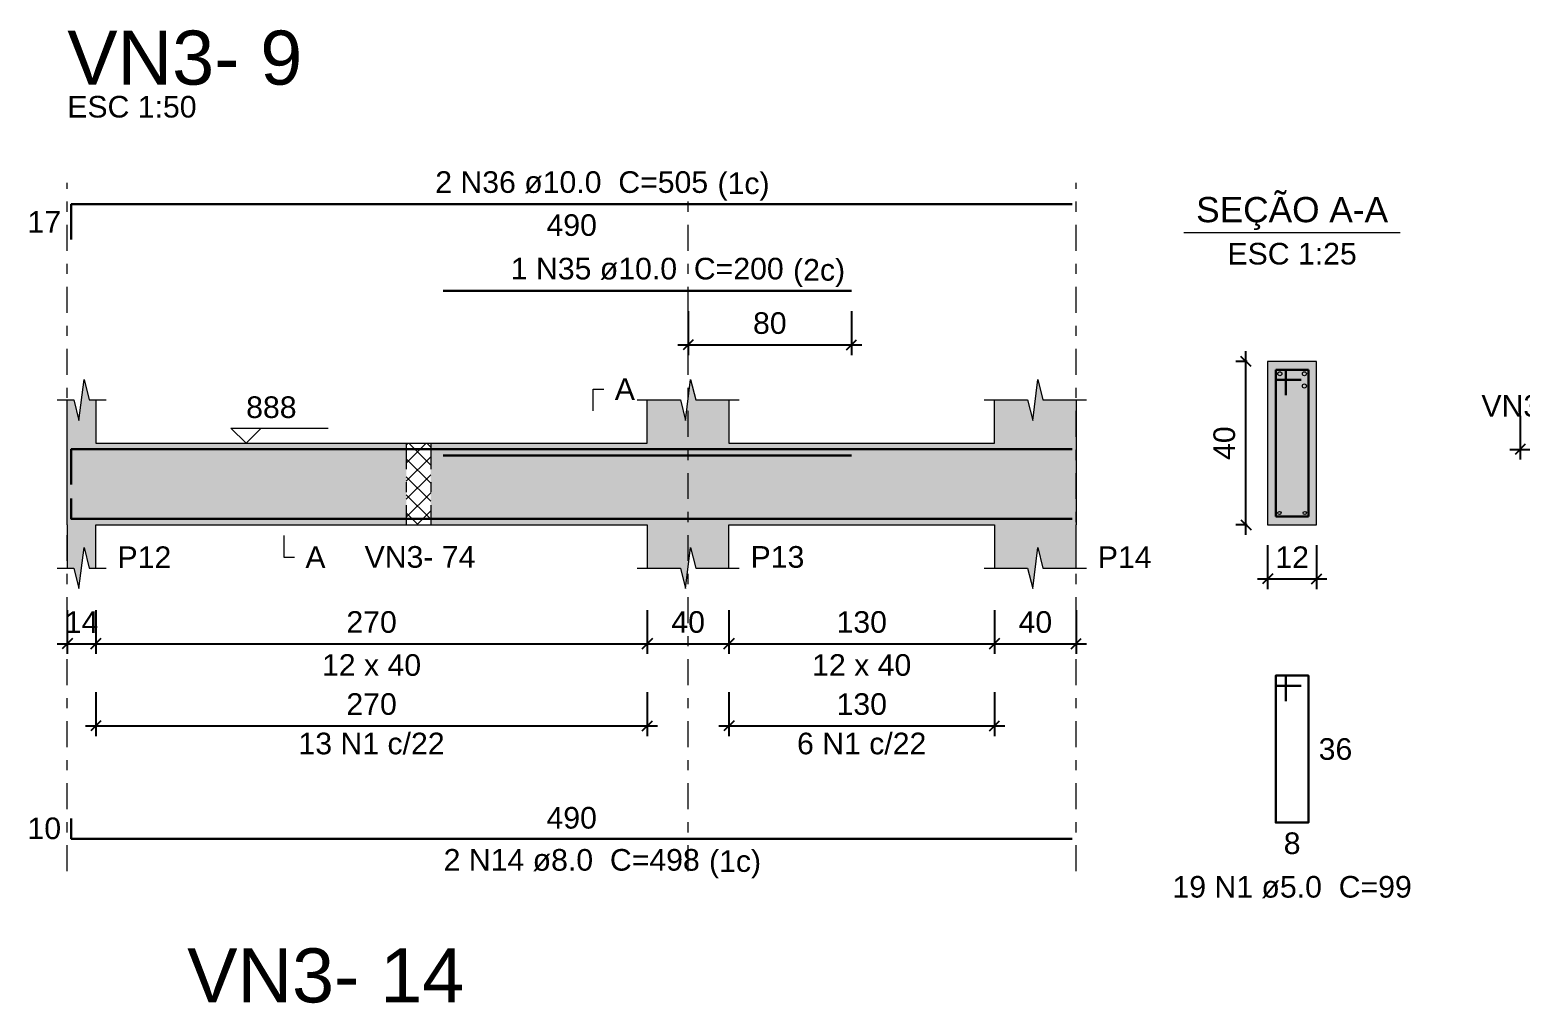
# Model space of a CAD drawing. Header units: millimetres. Extents: x -8 to 605, y -494 to 220.
# Drawn here: x 245.36 to 259.95, y -441.96 to -432.42 of the extents above; entities that cross this region are included whole.
import ezdxf

# ---------------------------------------------------------------- set-up
doc = ezdxf.new("R2010")
doc.units = ezdxf.units.MM
doc.header["$MEASUREMENT"] = 0
doc.linetypes.add('DASHDOT', pattern=[2.54, 1.27, -0.635, 0, -0.635])
doc.linetypes.add('NULL', pattern=[0])
for name, color, linetype, lineweight in [('Descrição da armadura', 7, 'Continuous', 0), ('DT-Barras na forma', 7, 'Continuous', 30), ('DT-Barras no corte', 5, 'Continuous', 5), ('DT-Barras rebatidas', 7, 'Continuous', 30), ('DT-Cotas', 7, 'Continuous', 5), ('DT-Forma', 5, 'Continuous', 5), ('DT-Hachura forma vigas', 252, 'Continuous', 5), ('DT-Hachura intersecção vigas', 9, 'Continuous', 5), ('DT-Hachura seção vigas', 252, 'Continuous', 5), ('DT-Pontilhado', 9, 'DASHDOT', 5), ('DT-Textos', 7, 'Continuous', 5), ('DT-Título', 5, 'Continuous', 20), ('Textos armaduras', 7, 'Continuous', 0)]:
    doc.layers.add(name, color=color, linetype=linetype, lineweight=lineweight)
doc.styles.add('Arial', font='arial.ttf')
doc.dimstyles.new('UM_25.000000', dxfattribs={"dimtxt": 0.18, "dimasz": 0.1, "dimexe": 0.1, "dimexo": 0.2, "dimgap": 0, "dimtad": 1, "dimtih": 1, "dimtoh": 1, "dimdec": 1, "dimlfac": 25, "dimzin": 0, "dimdsep": 46, "dimtxsty": 'Standard', "dimcen": 0.09, "dimdle": 0.1, "dimadec": 1, "dimazin": 2, "dimtfac": 1, "dimtdec": 4, "dimtofl": 0, "dimtmove": 0, "dimatfit": 3, "dimfxl": 1, "dimtolj": 1, "dimarcsym": 0})
doc.dimstyles.new('UM_50.000000', dxfattribs={"dimtxt": 0.18, "dimasz": 0.1, "dimexe": 0.1, "dimexo": 0.2, "dimgap": 0, "dimtad": 1, "dimtih": 1, "dimtoh": 1, "dimdec": 1, "dimlfac": 50, "dimzin": 0, "dimdsep": 46, "dimtxsty": 'Standard', "dimcen": 0.09, "dimdle": 0.1, "dimadec": 1, "dimazin": 2, "dimtfac": 1, "dimtdec": 4, "dimtofl": 0, "dimtmove": 0, "dimatfit": 3, "dimfxl": 1, "dimtolj": 1, "dimarcsym": 0})

# ---------------------------------------------------------------- blocks, each defined once
blk = doc.blocks.new('_Oblique')
at = {"color": 0, "linetype": 'ByBlock', "lineweight": -2}
blk.add_line((-0.5, -0.5), (0.5, 0.5), dxfattribs=at)
blk = doc.blocks.new('*D4712')
at = {"layer": 'Defpoints', "color": 0, "transparency": 16777216}
for p in [(245.724, -437.911), (246.004, -437.911), (246.004, -438.44)]:
    blk.add_point(p, dxfattribs=at)
at = {"layer": 'DT-Cotas', "color": 0, "lineweight": -2, "transparency": 16777216}
for p, q in [((245.724, -438.111), (245.724, -438.54)), ((246.004, -438.111), (246.004, -438.54)), ((245.624, -438.44), (246.104, -438.44))]:
    blk.add_line(p, q, dxfattribs=at)
at = {"layer": 'DT-Cotas', "color": 0, "lineweight": -2, "transparency": 16777216, "xscale": 0.1, "yscale": 0.1, "zscale": 0.1, "rotation": 180}
blk.add_blockref('_Oblique', (245.724, -438.44), dxfattribs=at)
at = {"layer": 'DT-Cotas', "color": 0, "lineweight": -2, "transparency": 16777216, "xscale": 0.1, "yscale": 0.1, "zscale": 0.1}
blk.add_blockref('_Oblique', (246.004, -438.44), dxfattribs=at)
at = {"layer": 'DT-Cotas', "color": 7, "transparency": 16777216, "insert": (245.864, -438.229), "char_height": 0.2118, "attachment_point": 5, "rotation": 0.0057, "style": 'Arial'}
blk.add_mtext('\\A1;14', dxfattribs=at)
blk = doc.blocks.new('*D4713')
at = {"layer": 'Defpoints', "color": 0, "transparency": 16777216}
for p in [(246.004, -437.911), (251.404, -437.911), (251.404, -438.44)]:
    blk.add_point(p, dxfattribs=at)
at = {"layer": 'DT-Cotas', "color": 0, "lineweight": -2, "transparency": 16777216}
for p, q in [((246.004, -438.111), (246.004, -438.54)), ((251.404, -438.111), (251.404, -438.54)), ((245.904, -438.44), (251.504, -438.44))]:
    blk.add_line(p, q, dxfattribs=at)
at = {"layer": 'DT-Cotas', "color": 0, "lineweight": -2, "transparency": 16777216, "xscale": 0.1, "yscale": 0.1, "zscale": 0.1, "rotation": 180}
blk.add_blockref('_Oblique', (246.004, -438.44), dxfattribs=at)
at = {"layer": 'DT-Cotas', "color": 0, "lineweight": -2, "transparency": 16777216, "xscale": 0.1, "yscale": 0.1, "zscale": 0.1}
blk.add_blockref('_Oblique', (251.404, -438.44), dxfattribs=at)
at = {"layer": 'DT-Cotas', "color": 7, "transparency": 16777216, "insert": (248.704, -438.229), "char_height": 0.2118, "attachment_point": 5, "rotation": 0.0057, "style": 'Arial'}
blk.add_mtext('\\A1;270', dxfattribs=at)
blk = doc.blocks.new('*D4714')
at = {"layer": 'Defpoints', "color": 0, "transparency": 16777216}
for p in [(251.404, -437.911), (252.204, -437.911), (252.204, -438.44)]:
    blk.add_point(p, dxfattribs=at)
at = {"layer": 'DT-Cotas', "color": 0, "lineweight": -2, "transparency": 16777216}
for p, q in [((251.404, -438.111), (251.404, -438.54)), ((252.204, -438.111), (252.204, -438.54)), ((251.304, -438.44), (252.304, -438.44))]:
    blk.add_line(p, q, dxfattribs=at)
at = {"layer": 'DT-Cotas', "color": 0, "lineweight": -2, "transparency": 16777216, "xscale": 0.1, "yscale": 0.1, "zscale": 0.1, "rotation": 180}
blk.add_blockref('_Oblique', (251.404, -438.44), dxfattribs=at)
at = {"layer": 'DT-Cotas', "color": 0, "lineweight": -2, "transparency": 16777216, "xscale": 0.1, "yscale": 0.1, "zscale": 0.1}
blk.add_blockref('_Oblique', (252.204, -438.44), dxfattribs=at)
at = {"layer": 'DT-Cotas', "color": 7, "transparency": 16777216, "insert": (251.804, -438.229), "char_height": 0.2118, "attachment_point": 5, "rotation": 0.0057, "style": 'Arial'}
blk.add_mtext('\\A1;40', dxfattribs=at)
blk = doc.blocks.new('*D4715')
at = {"layer": 'Defpoints', "color": 0, "transparency": 16777216}
for p in [(252.204, -437.911), (254.804, -437.911), (254.804, -438.44)]:
    blk.add_point(p, dxfattribs=at)
at = {"layer": 'DT-Cotas', "color": 0, "lineweight": -2, "transparency": 16777216}
for p, q in [((252.204, -438.111), (252.204, -438.54)), ((254.804, -438.111), (254.804, -438.54)), ((252.104, -438.44), (254.904, -438.44))]:
    blk.add_line(p, q, dxfattribs=at)
at = {"layer": 'DT-Cotas', "color": 0, "lineweight": -2, "transparency": 16777216, "xscale": 0.1, "yscale": 0.1, "zscale": 0.1, "rotation": 180}
blk.add_blockref('_Oblique', (252.204, -438.44), dxfattribs=at)
at = {"layer": 'DT-Cotas', "color": 0, "lineweight": -2, "transparency": 16777216, "xscale": 0.1, "yscale": 0.1, "zscale": 0.1}
blk.add_blockref('_Oblique', (254.804, -438.44), dxfattribs=at)
at = {"layer": 'DT-Cotas', "color": 7, "transparency": 16777216, "insert": (253.504, -438.229), "char_height": 0.2118, "attachment_point": 5, "rotation": 0.0057, "style": 'Arial'}
blk.add_mtext('\\A1;130', dxfattribs=at)
blk = doc.blocks.new('*D4716')
at = {"layer": 'Defpoints', "color": 0, "transparency": 16777216}
for p in [(254.804, -437.911), (255.604, -437.911), (255.604, -438.44)]:
    blk.add_point(p, dxfattribs=at)
at = {"layer": 'DT-Cotas', "color": 0, "lineweight": -2, "transparency": 16777216}
for p, q in [((254.804, -438.111), (254.804, -438.54)), ((255.604, -438.111), (255.604, -438.54)), ((254.704, -438.44), (255.704, -438.44))]:
    blk.add_line(p, q, dxfattribs=at)
at = {"layer": 'DT-Cotas', "color": 0, "lineweight": -2, "transparency": 16777216, "xscale": 0.1, "yscale": 0.1, "zscale": 0.1, "rotation": 180}
blk.add_blockref('_Oblique', (254.804, -438.44), dxfattribs=at)
at = {"layer": 'DT-Cotas', "color": 0, "lineweight": -2, "transparency": 16777216, "xscale": 0.1, "yscale": 0.1, "zscale": 0.1}
blk.add_blockref('_Oblique', (255.604, -438.44), dxfattribs=at)
at = {"layer": 'DT-Cotas', "color": 7, "transparency": 16777216, "insert": (255.204, -438.229), "char_height": 0.2118, "attachment_point": 5, "rotation": 0.0057, "style": 'Arial'}
blk.add_mtext('\\A1;40', dxfattribs=at)
blk = doc.blocks.new('*D4717')
at = {"layer": 'Defpoints', "color": 0, "transparency": 16777216}
for p in [(251.804, -434.982), (253.404, -434.982), (253.404, -435.512)]:
    blk.add_point(p, dxfattribs=at)
at = {"layer": 'DT-Cotas', "color": 0, "lineweight": -2, "transparency": 16777216}
for p, q in [((251.804, -435.182), (251.804, -435.612)), ((253.404, -435.182), (253.404, -435.612)), ((251.704, -435.512), (253.504, -435.512))]:
    blk.add_line(p, q, dxfattribs=at)
at = {"layer": 'DT-Cotas', "color": 0, "lineweight": -2, "transparency": 16777216, "xscale": 0.1, "yscale": 0.1, "zscale": 0.1, "rotation": 180}
blk.add_blockref('_Oblique', (251.804, -435.512), dxfattribs=at)
at = {"layer": 'DT-Cotas', "color": 0, "lineweight": -2, "transparency": 16777216, "xscale": 0.1, "yscale": 0.1, "zscale": 0.1}
blk.add_blockref('_Oblique', (253.404, -435.512), dxfattribs=at)
at = {"layer": 'DT-Cotas', "color": 7, "transparency": 16777216, "insert": (252.604, -435.3), "char_height": 0.2118, "attachment_point": 5, "rotation": 0.0057, "style": 'Arial'}
blk.add_mtext('\\A1;80', dxfattribs=at)
blk = doc.blocks.new('*D4718')
at = {"layer": 'Defpoints', "color": 0, "transparency": 16777216}
for p in [(257.267, -435.675), (257.479, -435.675), (257.479, -437.275)]:
    blk.add_point(p, dxfattribs=at)
at = {"layer": 'DT-Cotas', "color": 0, "lineweight": -2, "transparency": 16777216}
for p, q in [((257.267, -437.375), (257.267, -435.575)), ((257.279, -435.675), (257.167, -435.675)), ((257.279, -437.275), (257.167, -437.275))]:
    blk.add_line(p, q, dxfattribs=at)
at = {"layer": 'DT-Cotas', "color": 0, "lineweight": -2, "transparency": 16777216, "xscale": 0.1, "yscale": 0.1, "zscale": 0.1}
for p, rotation in [((257.267, -435.675), 90), ((257.267, -437.275), 270)]:
    blk.add_blockref('_Oblique', p, dxfattribs=dict(at, rotation=rotation))
at = {"layer": 'DT-Cotas', "color": 7, "transparency": 16777216, "insert": (257.055, -436.475), "char_height": 0.2118, "attachment_point": 5, "rotation": 90, "style": 'Arial'}
blk.add_mtext('\\A1;40', dxfattribs=at)
blk = doc.blocks.new('*D4719')
at = {"layer": 'Defpoints', "color": 0, "transparency": 16777216}
for p in [(257.479, -437.275), (257.959, -437.275), (257.959, -437.805)]:
    blk.add_point(p, dxfattribs=at)
at = {"layer": 'DT-Cotas', "color": 0, "lineweight": -2, "transparency": 16777216}
for p, q in [((257.479, -437.475), (257.479, -437.905)), ((257.959, -437.475), (257.959, -437.905)), ((257.379, -437.805), (258.059, -437.805))]:
    blk.add_line(p, q, dxfattribs=at)
at = {"layer": 'DT-Cotas', "color": 0, "lineweight": -2, "transparency": 16777216, "xscale": 0.1, "yscale": 0.1, "zscale": 0.1, "rotation": 180}
blk.add_blockref('_Oblique', (257.479, -437.805), dxfattribs=at)
at = {"layer": 'DT-Cotas', "color": 0, "lineweight": -2, "transparency": 16777216, "xscale": 0.1, "yscale": 0.1, "zscale": 0.1}
blk.add_blockref('_Oblique', (257.959, -437.805), dxfattribs=at)
at = {"layer": 'DT-Cotas', "color": 7, "transparency": 16777216, "insert": (257.719, -437.593), "char_height": 0.2118, "attachment_point": 5, "rotation": 0.0057, "style": 'Arial'}
blk.add_mtext('\\A1;12', dxfattribs=at)
blk = doc.blocks.new('*D4720')
at = {"layer": 'Defpoints', "color": 0, "transparency": 16777216}
for p in [(246.004, -438.716), (251.404, -438.716), (251.404, -439.245)]:
    blk.add_point(p, dxfattribs=at)
at = {"layer": 'DT-Cotas', "color": 0, "lineweight": -2, "transparency": 16777216}
for p, q in [((246.004, -438.916), (246.004, -439.345)), ((251.404, -438.916), (251.404, -439.345)), ((245.904, -439.245), (251.504, -439.245))]:
    blk.add_line(p, q, dxfattribs=at)
at = {"layer": 'DT-Cotas', "color": 0, "lineweight": -2, "transparency": 16777216, "xscale": 0.1, "yscale": 0.1, "zscale": 0.1, "rotation": 180}
blk.add_blockref('_Oblique', (246.004, -439.245), dxfattribs=at)
at = {"layer": 'DT-Cotas', "color": 0, "lineweight": -2, "transparency": 16777216, "xscale": 0.1, "yscale": 0.1, "zscale": 0.1}
blk.add_blockref('_Oblique', (251.404, -439.245), dxfattribs=at)
at = {"layer": 'DT-Cotas', "color": 7, "transparency": 16777216, "insert": (248.704, -439.033), "char_height": 0.2118, "attachment_point": 5, "rotation": 0.0057, "style": 'Arial'}
blk.add_mtext('\\A1;270', dxfattribs=at)
blk = doc.blocks.new('*D4721')
at = {"layer": 'Defpoints', "color": 0, "transparency": 16777216}
for p in [(252.204, -438.716), (254.804, -438.716), (254.804, -439.245)]:
    blk.add_point(p, dxfattribs=at)
at = {"layer": 'DT-Cotas', "color": 0, "lineweight": -2, "transparency": 16777216}
for p, q in [((252.204, -438.916), (252.204, -439.345)), ((254.804, -438.916), (254.804, -439.345)), ((252.104, -439.245), (254.904, -439.245))]:
    blk.add_line(p, q, dxfattribs=at)
at = {"layer": 'DT-Cotas', "color": 0, "lineweight": -2, "transparency": 16777216, "xscale": 0.1, "yscale": 0.1, "zscale": 0.1, "rotation": 180}
blk.add_blockref('_Oblique', (252.204, -439.245), dxfattribs=at)
at = {"layer": 'DT-Cotas', "color": 0, "lineweight": -2, "transparency": 16777216, "xscale": 0.1, "yscale": 0.1, "zscale": 0.1}
blk.add_blockref('_Oblique', (254.804, -439.245), dxfattribs=at)
at = {"layer": 'DT-Cotas', "color": 7, "transparency": 16777216, "insert": (253.504, -439.033), "char_height": 0.2118, "attachment_point": 5, "rotation": 0.0057, "style": 'Arial'}
blk.add_mtext('\\A1;130', dxfattribs=at)
blk = doc.blocks.new('*D4722')
at = {"layer": 'Defpoints', "color": 0, "transparency": 16777216}
for p in [(259.952, -436.007), (263.492, -436.007), (263.492, -436.536)]:
    blk.add_point(p, dxfattribs=at)
at = {"layer": 'DT-Cotas', "color": 0, "lineweight": -2, "transparency": 16777216}
for p, q in [((259.952, -436.207), (259.952, -436.636)), ((263.492, -436.207), (263.492, -436.636)), ((259.852, -436.536), (263.592, -436.536))]:
    blk.add_line(p, q, dxfattribs=at)
at = {"layer": 'DT-Cotas', "color": 0, "lineweight": -2, "transparency": 16777216, "xscale": 0.1, "yscale": 0.1, "zscale": 0.1, "rotation": 180}
blk.add_blockref('_Oblique', (259.952, -436.536), dxfattribs=at)
at = {"layer": 'DT-Cotas', "color": 0, "lineweight": -2, "transparency": 16777216, "xscale": 0.1, "yscale": 0.1, "zscale": 0.1}
blk.add_blockref('_Oblique', (263.492, -436.536), dxfattribs=at)
at = {"layer": 'DT-Cotas', "color": 7, "transparency": 16777216, "insert": (261.722, -436.324), "char_height": 0.2118, "attachment_point": 5, "rotation": 0.0057, "style": 'Arial'}
blk.add_mtext('\\A1;177', dxfattribs=at)

msp = doc.modelspace()

# ---------------------------------------------------------------- hatches: boundary and pattern name
at = {"layer": 'DT-Hachura forma vigas', "linetype": 'Continuous'}
for points in [[(246.0035, -437.2754), (249.0435, -437.2754), (249.0435, -436.4754), (246.0035, -436.4754), (246.0035, -436.0518), (245.9385, -436.0518), (245.8885, -435.8518), (245.8385, -436.2518), (245.7885, -436.0518), (245.7235, -436.0518), (245.7235, -436.4754), (245.7235, -437.2754), (245.7235, -437.699), (245.7885, -437.699), (245.8385, -437.899), (245.8885, -437.499), (245.9385, -437.699), (246.0035, -437.699), (246.0035, -437.2754)], [(255.6035, -437.699), (255.6035, -437.2754), (255.6035, -436.4754), (255.6035, -436.0518), (255.2785, -436.0518), (255.2285, -435.8518), (255.1785, -436.2518), (255.1285, -436.0518), (254.8035, -436.0518), (254.8035, -436.4754), (252.2035, -436.4754), (252.2035, -436.0518), (251.8785, -436.0518), (251.8285, -435.8518), (251.7785, -436.2518), (251.7285, -436.0518), (251.4035, -436.0518), (251.4035, -436.4754), (249.2835, -436.4754), (249.2835, -437.2754), (251.4035, -437.2754), (251.4035, -437.699), (251.7285, -437.699), (251.7785, -437.899), (251.8285, -437.499), (251.8785, -437.699), (252.2035, -437.699), (252.2035, -437.2754), (254.8035, -437.2754), (254.8035, -437.699), (255.1285, -437.699), (255.1785, -437.899), (255.2285, -437.499), (255.2785, -437.699), (255.6035, -437.699)]]:
    msp.add_hatch(color=252, dxfattribs=at).paths.add_polyline_path(points)
at = {"layer": 'DT-Hachura intersecção vigas', "linetype": 'Continuous'}
h = msp.add_hatch(dxfattribs=at)
h.set_pattern_fill('ANSI37', color=9, style=0)
h.set_pattern_definition([(45, (210.17421, -485.6166), (-0.08838835, 0.08838835), []), (135, (210.17421, -485.6166), (-0.08838835, -0.08838835), [])])
h.paths.add_polyline_path([(249.0435, -437.2754), (249.2835, -437.2754), (249.2835, -436.4754), (249.0435, -436.4754), (249.0435, -437.2754)])
at = {"layer": 'DT-Hachura seção vigas', "linetype": 'Continuous'}
msp.add_hatch(color=252, dxfattribs=at).paths.add_polyline_path([(257.4787, -437.2754), (257.4787, -437.2754), (257.9587, -437.2754), (257.9587, -435.6754), (257.4787, -435.6754), (257.4787, -437.2754)])

# ---------------------------------------------------------------- linework, layer by layer
at = {"layer": 'DT-Barras na forma'}
for p, q in [((257.6587, -435.7554), (257.5587, -435.7554)), ((257.5587, -435.7554), (257.5587, -437.1954)), ((257.8787, -435.7554), (257.5587, -435.7554)), ((257.5587, -435.7554), (257.5587, -435.8554)), ((257.6587, -436.0054), (257.6587, -435.7554)), ((257.8787, -437.1954), (257.8787, -435.7554)), ((257.5587, -435.8554), (257.8087, -435.8554)), ((257.5587, -437.1954), (257.8787, -437.1954))]:
    msp.add_line(p, q, dxfattribs=at)
for points in [[(245.7635, -436.8807), (245.7635, -436.5354), (255.5636, -436.5354)], [(249.4035, -436.5954), (253.4035, -436.5954)], [(245.7635, -437.0174), (245.7635, -437.2174), (255.5636, -437.2174)]]:
    msp.add_lwpolyline(points, dxfattribs=at)
at = {"layer": 'DT-Barras no corte'}
for centre, radius in [((257.5987, -435.7954), 0.02), ((257.8387, -435.7954), 0.02), ((257.8387, -435.9154), 0.02), ((257.5947, -437.1594), 0.016), ((257.8427, -437.1594), 0.016)]:
    msp.add_circle(centre, radius, dxfattribs=at)
at = {"layer": 'DT-Barras rebatidas'}
for points in [[(245.7635, -434.4803), (245.7635, -434.135), (255.5636, -434.135)], [(249.4035, -434.9822), (253.4035, -434.9822)], [(257.6587, -439.0021), (257.6587, -438.7521), (257.5587, -438.7521), (257.5587, -440.1921), (257.8787, -440.1921), (257.8787, -438.7521), (257.5587, -438.7521), (257.5587, -438.8521), (257.8087, -438.8521)], [(245.7635, -440.152), (245.7635, -440.352), (255.5636, -440.352)]]:
    msp.add_lwpolyline(points, dxfattribs=at)
at = {"layer": 'DT-Forma'}
for p, q in [((257.9587, -435.6754), (257.4787, -435.6754)), ((257.4787, -435.6754), (257.4787, -437.2754)), ((257.9587, -437.2754), (257.9587, -435.6754)), ((245.8385, -436.2518), (245.8885, -435.8518)), ((245.8885, -435.8518), (245.9385, -436.0518)), ((251.7785, -436.2518), (251.8285, -435.8518)), ((251.8285, -435.8518), (251.8785, -436.0518)), ((255.1785, -436.2518), (255.2285, -435.8518)), ((255.2285, -435.8518), (255.2785, -436.0518)), ((245.6235, -436.0518), (245.7885, -436.0518)), ((245.7235, -436.4754), (245.7235, -436.0518)), ((245.7885, -436.0518), (245.8385, -436.2518)), ((245.9385, -436.0518), (246.1035, -436.0518)), ((246.0035, -436.0518), (246.0035, -436.4754)), ((251.3035, -436.0518), (251.7285, -436.0518)), ((251.4035, -436.4754), (251.4035, -436.0518)), ((251.7285, -436.0518), (251.7785, -436.2518)), ((251.8785, -436.0518), (252.3035, -436.0518)), ((252.2035, -436.0518), (252.2035, -436.4754)), ((254.7035, -436.0518), (255.1285, -436.0518)), ((254.8035, -436.4754), (254.8035, -436.0518)), ((255.1285, -436.0518), (255.1785, -436.2518)), ((255.2785, -436.0518), (255.7035, -436.0518)), ((255.6035, -436.0518), (255.6035, -436.4754)), ((246.0035, -436.4754), (249.0435, -436.4754)), ((249.0435, -436.4754), (249.2835, -436.4754)), ((249.2835, -436.4754), (251.4035, -436.4754)), ((252.2036, -436.4754), (254.8035, -436.4754)), ((245.7235, -437.2754), (245.7235, -437.699)), ((246.0035, -437.699), (246.0035, -437.2754)), ((246.0035, -437.2754), (249.0435, -437.2754)), ((249.0435, -437.2754), (249.2835, -437.2754)), ((249.2835, -437.2754), (251.4035, -437.2754)), ((251.4035, -437.2754), (251.4035, -437.699)), ((252.2036, -437.699), (252.2036, -437.2754)), ((252.2036, -437.2754), (254.8035, -437.2754)), ((254.8035, -437.2754), (254.8035, -437.699)), ((255.6036, -437.699), (255.6036, -437.2754)), ((257.4787, -437.2754), (257.9587, -437.2754)), ((245.8385, -437.899), (245.8885, -437.499)), ((245.8885, -437.499), (245.9385, -437.699)), ((251.7785, -437.899), (251.8285, -437.499)), ((251.8285, -437.499), (251.8785, -437.699)), ((255.1785, -437.899), (255.2285, -437.499)), ((255.2285, -437.499), (255.2785, -437.699)), ((245.6235, -437.699), (245.7885, -437.699)), ((245.7885, -437.699), (245.8385, -437.899)), ((245.9385, -437.699), (246.1035, -437.699)), ((251.3035, -437.699), (251.7285, -437.699)), ((251.7285, -437.699), (251.7785, -437.899)), ((251.8785, -437.699), (252.3036, -437.699)), ((254.7035, -437.699), (255.1285, -437.699)), ((255.1285, -437.699), (255.1785, -437.899)), ((255.2785, -437.699), (255.7036, -437.699))]:
    msp.add_line(p, q, dxfattribs=at)
at = {"layer": 'DT-Forma', "linetype": 'Continuous'}
for p, q in [((245.7235, -437.2754), (245.7235, -436.4754)), ((255.6035, -436.4754), (255.6035, -437.2754))]:
    msp.add_line(p, q, dxfattribs=at)
at = {"layer": 'DT-Pontilhado', "ltscale": 0.2}
for p, q in [((245.7235, -440.6697), (245.7235, -433.9232)), ((251.8035, -440.6697), (251.8035, -433.9232)), ((255.6036, -440.6697), (255.6036, -433.9232)), ((249.0435, -436.4754), (249.0435, -437.2754)), ((249.2835, -436.4754), (249.2835, -437.2754))]:
    msp.add_line(p, q, dxfattribs=at)
at = {"layer": 'DT-Textos'}
msp.add_line((256.6597, -434.4105), (258.7777, -434.4105), dxfattribs=at)
for points in [[(250.874, -436.1577), (250.874, -435.9459), (250.9799, -435.9459)], [(247.6235, -436.3271), (247.4753, -436.4754), (247.327, -436.3271), (248.2801, -436.3271)], [(247.8436, -437.3813), (247.8436, -437.5931), (247.9495, -437.5931)]]:
    msp.add_lwpolyline(points, dxfattribs=at)

# ---------------------------------------------------------------- texts
at = {"layer": 'Descrição da armadura', "linetype": 'NULL', "char_height": 0.2118, "attachment_point": 8, "line_spacing_factor": 0.9, "style": 'Arial'}
for s, insert, width in [('2 N36 ø10.0  C=505', (250.6637, -434.0287), 5.344721), ('1 N35 ø10.0  C=200', (251.4037, -434.8767), 5.344721), ('13 N1 c/22', (248.7035, -439.5268), 2.86156), ('6 N1 c/22', (253.5035, -439.5268), 2.53256), ('2 N14 ø8.0  C=498', (250.6637, -440.6697), 5.015721), ('19 N1 ø5.0  C=99', (257.7187, -440.9337), 4.686721)]:
    msp.add_mtext(s, dxfattribs=dict(at, insert=insert, width=width))
at = {"layer": 'DT-Textos', "linetype": 'NULL', "line_spacing_factor": 0.798, "style": 'Arial'}
for s, insert, char_height, width, attachment_point in [('ESC 1:50', (245.7237, -433.2877), 0.2118, 2.532883, 7), ('(1c)', (252.0917, -434.0986), 0.2118, 1.018965, 7), ('SEÇÃO A-A', (257.7187, -434.3866), 0.2471, 3.760741, 8), ('ESC 1:25', (257.7187, -434.7277), 0.2118, 2.532883, 8), ('(2c)', (252.8317, -434.9466), 0.2118, 1.018965, 7), ('A', (251.0857, -436.0517), 0.2118, 0.394865, 7), ('888', (247.4757, -436.2317), 0.2118, 0.987001, 7), ('VN3- 53', (259.5725, -436.2187), 0.2118, 2.170627, 7), ('P12', (246.2157, -437.6987), 0.2118, 1.052866, 7), ('A', (248.0558, -437.6987), 0.2118, 0.394865, 7), ('VN3- 74', (248.6358, -437.6987), 0.2118, 2.170627, 7), ('P13', (252.4157, -437.6987), 0.2118, 1.052866, 7), ('P14', (255.8157, -437.6987), 0.2118, 1.052866, 7), ('12 x 40', (248.7037, -438.7577), 0.2118, 1.940747, 8), ('12 x 40', (253.5037, -438.7577), 0.2118, 1.940747, 8), ('(1c)', (252.0087, -440.7396), 0.2118, 1.018965, 7)]:
    msp.add_mtext(s, dxfattribs=dict(at, insert=insert, char_height=char_height, width=width, attachment_point=attachment_point))
at = {"layer": 'DT-Título', "linetype": 'NULL', "char_height": 0.5295, "attachment_point": 7, "line_spacing_factor": 0.798, "style": 'Arial'}
for s, insert, width in [('VN3- 9', (245.7237, -432.9699), 4.604067), ('VN3- 14', (246.8979, -441.9627), 5.426568)]:
    msp.add_mtext(s, dxfattribs=dict(at, insert=insert, width=width))
at = {"layer": 'Textos armaduras', "linetype": 'NULL', "char_height": 0.2118, "line_spacing_factor": 0.9, "style": 'Arial'}
for s, insert, width, attachment_point in [('17', (245.6635, -434.4136), 1.058001, 9), ('490', (250.6635, -434.2323), 1.387001, 2), ('36', (257.9787, -439.3662), 1.058001, 1), ('490', (250.6635, -440.2548), 1.387001, 8), ('10', (245.6635, -440.3579), 1.058001, 9), ('8', (257.7187, -440.2894), 0.729, 2)]:
    msp.add_mtext(s, dxfattribs=dict(at, insert=insert, width=width, attachment_point=attachment_point))

# ---------------------------------------------------------------- dimensions: what is measured, and where the dimension line sits
at = {"layer": 'DT-Cotas'}
for base, p1, p2, dimstyle, override, picture, middle in [((253.4035, -435.5117), (251.8035, -434.9822), (253.4035, -434.9822), 'UM_50.000000', {"dimtxt": 0.2118, "dimasz": 0.1, "dimexe": 0.1, "dimexo": 0.2, "dimtad": 1, "dimtih": 0, "dimtoh": 0, "dimdec": 1, "dimlfac": 50, "dimzin": 8, "dimtxsty": 'Arial', "dimblk": 'Oblique', "dimblk1": 'Oblique', "dimblk2": 'Oblique', "dimsah": 1, "dimdle": 0.1, "dimse1": 0, "dimse2": 0, "dimclrt": 7, "dimadec": 1, "dimazin": 3, "dimtmove": 2, "dimldrblk": 'Oblique'}, '*D4717', (252.6035, -435.2999)), ((263.4924, -436.5361), (259.9524, -436.0066), (263.4924, -436.0066), 'UM_50.000000', {"dimtxt": 0.2118, "dimasz": 0.1, "dimexe": 0.1, "dimexo": 0.2, "dimtad": 1, "dimtih": 0, "dimtoh": 0, "dimdec": 1, "dimlfac": 50, "dimzin": 8, "dimtxsty": 'Arial', "dimblk": 'Oblique', "dimblk1": 'Oblique', "dimblk2": 'Oblique', "dimsah": 1, "dimdle": 0.1, "dimse1": 0, "dimse2": 0, "dimclrt": 7, "dimadec": 1, "dimazin": 3, "dimtmove": 2, "dimldrblk": 'Oblique'}, '*D4722', (261.7224, -436.3243)), ((257.9587, -437.8049), (257.4787, -437.2754), (257.9587, -437.2754), 'UM_25.000000', {"dimtxt": 0.2118, "dimasz": 0.1, "dimexe": 0.1, "dimexo": 0.2, "dimtad": 1, "dimtih": 0, "dimtoh": 0, "dimdec": 1, "dimlfac": 25, "dimzin": 8, "dimtxsty": 'Arial', "dimblk": 'Oblique', "dimblk1": 'Oblique', "dimblk2": 'Oblique', "dimsah": 1, "dimdle": 0.1, "dimse1": 0, "dimse2": 0, "dimclrt": 7, "dimadec": 1, "dimazin": 3, "dimtmove": 2, "dimldrblk": 'Oblique'}, '*D4719', (257.7187, -437.5931)), ((246.0035, -438.4403), (245.7235, -437.9108), (246.0035, -437.9108), 'UM_50.000000', {"dimtxt": 0.2118, "dimasz": 0.1, "dimexe": 0.1, "dimexo": 0.2, "dimtad": 1, "dimtih": 0, "dimtoh": 0, "dimdec": 1, "dimlfac": 50, "dimzin": 8, "dimtxsty": 'Arial', "dimblk": 'Oblique', "dimblk1": 'Oblique', "dimblk2": 'Oblique', "dimsah": 1, "dimdle": 0.1, "dimse1": 0, "dimse2": 0, "dimclrt": 7, "dimadec": 1, "dimazin": 3, "dimtmove": 2, "dimldrblk": 'Oblique'}, '*D4712', (245.8635, -438.2285)), ((251.4035, -438.4403), (246.0035, -437.9108), (251.4035, -437.9108), 'UM_50.000000', {"dimtxt": 0.2118, "dimasz": 0.1, "dimexe": 0.1, "dimexo": 0.2, "dimtad": 1, "dimtih": 0, "dimtoh": 0, "dimdec": 1, "dimlfac": 50, "dimzin": 8, "dimtxsty": 'Arial', "dimblk": 'Oblique', "dimblk1": 'Oblique', "dimblk2": 'Oblique', "dimsah": 1, "dimdle": 0.1, "dimse1": 0, "dimse2": 0, "dimclrt": 7, "dimadec": 1, "dimazin": 3, "dimtmove": 2, "dimldrblk": 'Oblique'}, '*D4713', (248.7035, -438.2285)), ((252.2036, -438.4403), (251.4035, -437.9108), (252.2036, -437.9108), 'UM_50.000000', {"dimtxt": 0.2118, "dimasz": 0.1, "dimexe": 0.1, "dimexo": 0.2, "dimtad": 1, "dimtih": 0, "dimtoh": 0, "dimdec": 1, "dimlfac": 50, "dimzin": 8, "dimtxsty": 'Arial', "dimblk": 'Oblique', "dimblk1": 'Oblique', "dimblk2": 'Oblique', "dimsah": 1, "dimdle": 0.1, "dimse1": 0, "dimse2": 0, "dimclrt": 7, "dimadec": 1, "dimazin": 3, "dimtmove": 2, "dimldrblk": 'Oblique'}, '*D4714', (251.8035, -438.2285)), ((254.8035, -438.4403), (252.2036, -437.9108), (254.8035, -437.9108), 'UM_50.000000', {"dimtxt": 0.2118, "dimasz": 0.1, "dimexe": 0.1, "dimexo": 0.2, "dimtad": 1, "dimtih": 0, "dimtoh": 0, "dimdec": 1, "dimlfac": 50, "dimzin": 8, "dimtxsty": 'Arial', "dimblk": 'Oblique', "dimblk1": 'Oblique', "dimblk2": 'Oblique', "dimsah": 1, "dimdle": 0.1, "dimse1": 0, "dimse2": 0, "dimclrt": 7, "dimadec": 1, "dimazin": 3, "dimtmove": 2, "dimldrblk": 'Oblique'}, '*D4715', (253.5035, -438.2285)), ((255.6036, -438.4403), (254.8035, -437.9108), (255.6036, -437.9108), 'UM_50.000000', {"dimtxt": 0.2118, "dimasz": 0.1, "dimexe": 0.1, "dimexo": 0.2, "dimtad": 1, "dimtih": 0, "dimtoh": 0, "dimdec": 1, "dimlfac": 50, "dimzin": 8, "dimtxsty": 'Arial', "dimblk": 'Oblique', "dimblk1": 'Oblique', "dimblk2": 'Oblique', "dimsah": 1, "dimdle": 0.1, "dimse1": 0, "dimse2": 0, "dimclrt": 7, "dimadec": 1, "dimazin": 3, "dimtmove": 2, "dimldrblk": 'Oblique'}, '*D4716', (255.2035, -438.2285)), ((251.4035, -439.2451), (246.0035, -438.7156), (251.4035, -438.7156), 'UM_50.000000', {"dimtxt": 0.2118, "dimasz": 0.1, "dimexe": 0.1, "dimexo": 0.2, "dimtad": 1, "dimtih": 0, "dimtoh": 0, "dimdec": 1, "dimlfac": 50, "dimzin": 8, "dimtxsty": 'Arial', "dimblk": 'Oblique', "dimblk1": 'Oblique', "dimblk2": 'Oblique', "dimsah": 1, "dimdle": 0.1, "dimse1": 0, "dimse2": 0, "dimclrt": 7, "dimadec": 1, "dimazin": 3, "dimtmove": 2, "dimldrblk": 'Oblique'}, '*D4720', (248.7035, -439.0333)), ((254.8035, -439.2451), (252.2036, -438.7156), (254.8035, -438.7156), 'UM_50.000000', {"dimtxt": 0.2118, "dimasz": 0.1, "dimexe": 0.1, "dimexo": 0.2, "dimtad": 1, "dimtih": 0, "dimtoh": 0, "dimdec": 1, "dimlfac": 50, "dimzin": 8, "dimtxsty": 'Arial', "dimblk": 'Oblique', "dimblk1": 'Oblique', "dimblk2": 'Oblique', "dimsah": 1, "dimdle": 0.1, "dimse1": 0, "dimse2": 0, "dimclrt": 7, "dimadec": 1, "dimazin": 3, "dimtmove": 2, "dimldrblk": 'Oblique'}, '*D4721', (253.5035, -439.0333))]:
    dim = msp.add_linear_dim(base=base, p1=p1, p2=p2, dimstyle=dimstyle, override=override, dxfattribs=at)
    dim.commit()
    dim.dimension.update_dxf_attribs({"geometry": picture, "text_midpoint": middle, "dimtype": 160, "text_rotation": 0.00573})
dim = msp.add_linear_dim(base=(257.2669, -435.6754), p1=(257.4787, -437.2754), p2=(257.4787, -435.6754), angle=90, dimstyle='UM_25.000000', override={"dimtxt": 0.2118, "dimasz": 0.1, "dimexe": 0.1, "dimexo": 0.2, "dimtad": 1, "dimtih": 0, "dimtoh": 0, "dimdec": 1, "dimlfac": 25, "dimzin": 8, "dimtxsty": 'Arial', "dimblk": 'Oblique', "dimblk1": 'Oblique', "dimblk2": 'Oblique', "dimsah": 1, "dimdle": 0.1, "dimse1": 0, "dimse2": 0, "dimclrt": 7, "dimadec": 1, "dimazin": 3, "dimtmove": 2, "dimldrblk": 'Oblique'}, dxfattribs=at)
dim.commit()
dim.dimension.update_dxf_attribs({"geometry": '*D4718', "text_midpoint": (257.0551, -436.4754), "dimtype": 160, "text_rotation": 90})

doc.saveas('drawing.dxf')
